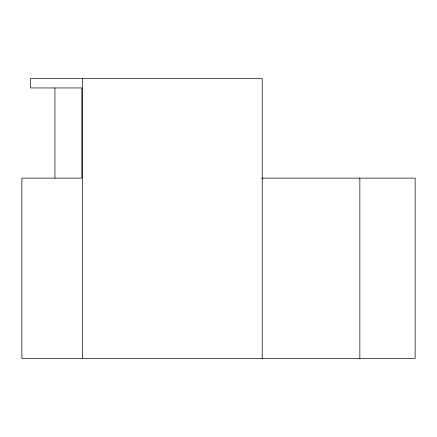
<?xml version="1.0" encoding="UTF-8"?>
<svg xmlns="http://www.w3.org/2000/svg" width="437" height="437" viewBox="0 0 437 437"><rect width="100%" height="100%" fill="white"/><g stroke="black" fill="none" stroke-linecap="round" stroke-linejoin="round"><path stroke-width="0.66" d="M261.719 178.127L415.15 178.127L415.15 358.471L21.85 358.471L21.85 178.127L81.856 178.127L81.856 87.952L30.574 87.952L30.574 78.529L262.2 78.529L262.2 358.471M359.853 178.127L359.853 358.471M82.353 78.529L82.353 358.471M54.953 87.952L54.953 178.127"/></g></svg>
